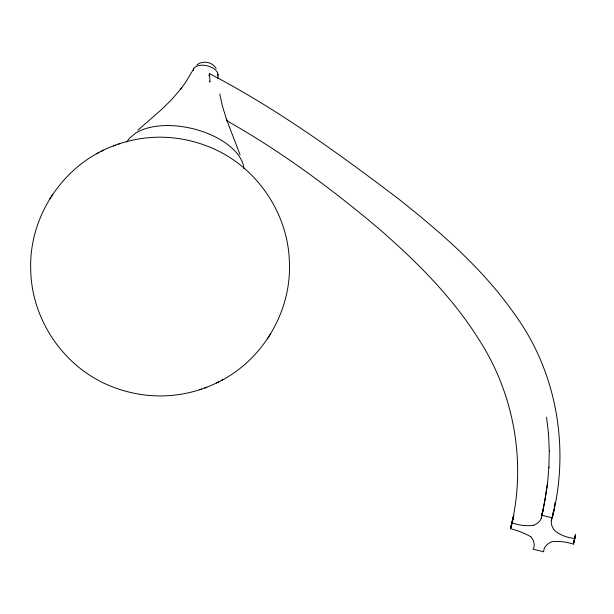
<?xml version="1.0" encoding="UTF-8"?>
<svg xmlns="http://www.w3.org/2000/svg" width="614" height="614" viewBox="0 0 614 614"><rect width="100%" height="100%" fill="white"/><g stroke="black" fill="none" stroke-linecap="round" stroke-linejoin="round"><path stroke-width="0.92" d="M549.284 451.021L548.885 467.83M548.901 467.124L547.442 484.331L543.29 509.543M547.496 483.241L545.109 499.32L541.878 514.9M555.048 502.513L554.181 507.241M209.451 73.81L209.29 74.616M553.475 510.886L553.828 509.067M513.695 515.591L512.337 521.754M551.334 520.764L553.298 511.8M209.819 73.803C276.822 108.724 338.345 153.208 398.394 198.79C441.942 233.251 484.53 270.352 516.197 316.417C557.297 374.041 569.639 449.21 552.347 517.472L554.043 509.735M512.199 522.353L513.703 515.545L510.948 527.226C526.367 464.407 514.816 396.137 480.194 341.545C453.385 298.02 416.768 261.618 378.393 228.293C330.877 188.283 280.698 151.09 226.505 120.582M511.262 525.837L513.703 515.545M552.347 517.472L552.746 515.668M574.151 540.911L575.525 534.71L573.783 542.507L575.51 534.848M510.948 527.226L512.636 519.736L510.618 528.608L512.053 522.959M530.803 536.598A30.186 16.34 13.7 0 1 533.167 549.215L543.636 551.794A30.5 16.524 13.7 0 1 551.748 541.763A30.5 16.524 13.7 0 1 573.407 544.104L575.495 534.917M541.279 518.285L543.091 510.418M573.407 544.104L574.842 538.44A21.567 11.681 13.7 0 1 554.626 530.442A30.746 16.655 13.7 0 1 552.27 517.825L541.801 515.246A29.695 16.087 13.7 0 1 533.681 525.277M209.781 81.731L209.95 81.217M193.725 68.799L185.658 82.284L180.846 88.969L181.544 88.063L171.183 100.12L161.267 109.752L137.897 130.191M115.493 145.15C64.47 162.963 28.789 215.56 30.723 269.515C31.375 319.073 63.257 366.481 109.108 385.462C122.063 390.941 135.847 394.349 149.87 395.516C173.486 397.45 197.639 392.676 218.722 381.854M216.542 382.982C262.247 361.493 292.103 311.344 289.355 260.942C287.705 212.321 256.046 166.325 211.062 147.667C198.107 142.187 184.323 138.779 170.301 137.613C151.036 136.016 131.45 138.948 113.421 145.894M49.65 199.159L51.1 196.902M51.438 196.357L52.881 194.124M267.297 339.005L268.732 336.771M269.078 336.226L270.528 333.97M196.864 64.915C202.697 60.118 212.513 61.945 216.174 68.545M96.674 153.776L98.954 152.594M101.448 151.274L103.628 150.146M221.217 380.534L223.496 379.352M118.517 144.09L120.467 143.392M199.703 389.736L201.653 389.038M204.677 387.979L206.749 387.234M240.074 154.805L226.267 118.725L226.873 120.574L222.214 105.37L219.797 94.003M546.56 417.213L548.54 434.075M209.504 73.864L209.996 80.841M217.901 74.087L218.123 78.692M548.532 434.029L549.292 451.16M126.883 142.08A61.408 33.263 13.3 0 1 129.746 138.043L135.564 133.215A62.175 33.678 13.3 0 1 143.553 129.347L145.848 128.564A60.817 32.941 13.3 0 1 208.215 133.668A60.817 32.941 13.3 0 1 243.958 168.72M193.387 70.426A12.526 6.785 13.7 0 1 206.734 65.713A12.526 6.785 13.7 0 1 217.724 75.745M209.29 74.693A13.623 1.972 -88.9 0 1 208.898 75.967M209.658 82.123A13.378 1.926 -88.8 0 1 209.781 81.624M510.587 528.723A47.907 25.642 13.9 0 1 530.703 536.667M533.65 525.239A27.377 14.851 13.8 0 1 512.076 522.928M543.505 508.423L541.962 514.555L543.505 508.423"/></g></svg>
